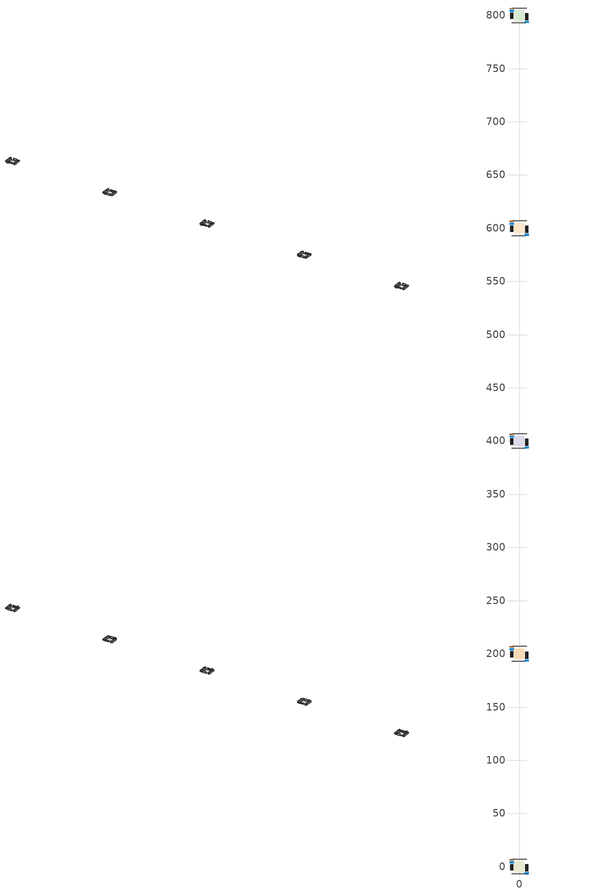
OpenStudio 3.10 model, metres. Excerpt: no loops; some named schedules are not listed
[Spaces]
unit1_conditioned_space_1
 floor foundation (unit1_Slab1_construction): -4.82,-4.82 -4.82,4.82 4.82,4.82 4.82,-4.82 z0
 wall outside (unit1_AdiabaticWallConstruction_1): -6.93,6.93 -6.93,6.02 z0:2.03
 wall outside (unit1_AdiabaticWallConstruction): -6.93,5.09 -6.93,3.36 z0:0.92; 6.93,-6.93 6.93,-5.41 z0:1.04
 wall outside (unit1_Wall3_construction): -6.93,2.43 -6.93,-3.35 z0:2.44
 wall outside (unit1_Wall1_construction): 6.93,-4.48 6.93,2.06 z0:2.44
 wall adiabatic (unit1_Wall4_construction): 6.93,6.93 -6,6.93 z0:2.44
 wall adiabatic (unit1_Wall2_construction): -6.93,-6.93 6,-6.93 z0:2.44
 window (unit1_WindowConstruction_1): -6.93,5.09 -6.93,3.36 z0:0.91
 window (unit1_WindowConstruction): 6.93,-6.93 6.93,-5.41 z0:1.04
 door (unit1_Door): -6.93,6.93 -6.93,6.02 z0:2.03
 ceiling adiabatic (unit1_Floor1_construction): 4.82,-4.82 4.82,4.82 -4.82,4.82 -4.82,-4.82 z0
unit2_conditioned_space_1
 floor foundation (unit2_Slab1_2_construction): -4.82,195.18 -4.82,204.82 4.82,204.82 4.82,195.18 z0
 wall outside (unit2_AdiabaticWallConstruction_1): -6.93,206.93 -6.93,206.02 z0:2.03
 wall outside (unit2_AdiabaticWallConstruction): -6.93,205.09 -6.93,203.36 z0:0.92; 6.93,193.07 6.93,194.59 z0:1.04
 wall outside (unit2_Wall3_2_construction): -6.93,202.43 -6.93,196.65 z0:2.44
 wall outside (unit2_Wall1_2_construction): 6.93,195.52 6.93,202.06 z0:2.44
 wall adiabatic (unit2_Wall4_2_construction): 6.93,206.93 -6,206.93 z0:2.44
 wall adiabatic (unit2_Wall2_2_construction): -6.93,193.07 6,193.07 z0:2.44
 window (unit2_WindowConstruction_1): -6.93,205.09 -6.93,203.36 z0:0.91
 window (unit2_WindowConstruction): 6.93,193.07 6.93,194.59 z0:1.04
 door (unit2_Door): -6.93,206.93 -6.93,206.02 z0:2.03
 ceiling adiabatic (unit2_Floor1_2_construction): 4.82,195.18 4.82,204.82 -4.82,204.82 -4.82,195.18 z0
unit3_conditioned_space_1
 floor foundation (unit3_Slab1_3_construction): -4.82,395.18 -4.82,404.82 4.82,404.82 4.82,395.18 z0
 wall outside (unit3_AdiabaticWallConstruction_1): -6.93,406.93 -6.93,406.02 z0:2.03
 wall outside (unit3_AdiabaticWallConstruction): -6.93,405.09 -6.93,403.36 z0:0.92; 6.93,393.07 6.93,394.59 z0:1.04
 wall outside (unit3_Wall3_3_construction): -6.93,402.43 -6.93,396.65 z0:2.44
 wall outside (unit3_Wall1_3_construction): 6.93,395.52 6.93,402.06 z0:2.44
 wall adiabatic (unit3_Wall4_3_construction): 6.93,406.93 -6,406.93 z0:2.44
 wall adiabatic (unit3_Wall2_3_construction): -6.93,393.07 6,393.07 z0:2.44
 window (unit3_WindowConstruction_1): -6.93,405.09 -6.93,403.36 z0:0.91
 window (unit3_WindowConstruction): 6.93,393.07 6.93,394.59 z0:1.04
 door (unit3_Door): -6.93,406.93 -6.93,406.02 z0:2.03
 ceiling adiabatic (unit3_Floor1_3_construction): 4.82,395.18 4.82,404.82 -4.82,404.82 -4.82,395.18 z0
unit4_conditioned_space_1
 floor foundation (unit4_Slab1_4_construction): -4.82,595.18 -4.82,604.82 4.82,604.82 4.82,595.18 z0
 wall outside (unit4_AdiabaticWallConstruction_1): -6.93,606.93 -6.93,606.02 z0:2.03
 wall outside (unit4_AdiabaticWallConstruction): -6.93,605.09 -6.93,603.36 z0:0.92; 6.93,593.07 6.93,594.59 z0:1.04
 wall outside (unit4_Wall3_4_construction): -6.93,602.43 -6.93,596.65 z0:2.44
 wall outside (unit4_Wall1_4_construction): 6.93,595.52 6.93,602.06 z0:2.44
 wall adiabatic (unit4_Wall4_4_construction): 6.93,606.93 -6,606.93 z0:2.44
 wall adiabatic (unit4_Wall2_4_construction): -6.93,593.07 6,593.07 z0:2.44
 window (unit4_WindowConstruction_1): -6.93,605.09 -6.93,603.36 z0:0.91
 window (unit4_WindowConstruction): 6.93,593.07 6.93,594.59 z0:1.04
 door (unit4_Door): -6.93,606.93 -6.93,606.02 z0:2.03
 ceiling adiabatic (unit4_Floor1_4_construction): 4.82,595.18 4.82,604.82 -4.82,604.82 -4.82,595.18 z0
unit5_conditioned_space_1
 floor foundation (unit5_Slab1_5_construction): -4.82,795.18 -4.82,804.82 4.82,804.82 4.82,795.18 z0
 wall outside (unit5_AdiabaticWallConstruction_1): -6.93,806.93 -6.93,806.02 z0:2.03
 wall outside (unit5_AdiabaticWallConstruction): -6.93,805.09 -6.93,803.36 z0:0.92; 6.93,793.07 6.93,794.59 z0:1.04
 wall outside (unit5_Wall3_5_construction): -6.93,802.43 -6.93,796.65 z0:2.44
 wall outside (unit5_Wall1_5_construction): 6.93,795.52 6.93,802.06 z0:2.44
 wall adiabatic (unit5_Wall4_5_construction): 6.93,806.93 -6,806.93 z0:2.44
 wall adiabatic (unit5_Wall2_5_construction): -6.93,793.07 6,793.07 z0:2.44
 window (unit5_WindowConstruction_1): -6.93,805.09 -6.93,803.36 z0:0.91
 window (unit5_WindowConstruction): 6.93,793.07 6.93,794.59 z0:1.04
 door (unit5_Door): -6.93,806.93 -6.93,806.02 z0:2.03
 ceiling adiabatic (unit5_Floor1_5_construction): 4.82,795.18 4.82,804.82 -4.82,804.82 -4.82,795.18 z0
shading: -6.93,-9.06 6.93,-9.06 / 6.93,9.06 -6.93,9.06 / -6.93,190.94 6.93,190.94 / 6.93,209.06 -6.93,209.06 / -6.93,390.94 6.93,390.94 / 6.93,409.06 -6.93,409.06 / -6.93,590.94 6.93,590.94 / 6.93,609.06 -6.93,609.06 / -6.93,790.94 6.93,790.94 / 6.93,809.06 -6.93,809.06 z0:2.44; -6.93,3.06 -6.93,5.39 -9.98,5.39 -9.98,3.06 z1.22; 6.93,-5.1 6.93,-7.23 7.54,-7.23 7.54,-5.1 z1.34; -6.93,203.06 -6.93,205.39 -9.98,205.39 -9.98,203.06 z1.22; 6.93,194.9 6.93,192.77 7.54,192.77 7.54,194.9 z1.34; -6.93,403.06 -6.93,405.39 -9.98,405.39 -9.98,403.06 z1.22; 6.93,394.9 6.93,392.77 7.54,392.77 7.54,394.9 z1.34; -6.93,603.06 -6.93,605.39 -9.98,605.39 -9.98,603.06 z1.22; 6.93,594.9 6.93,592.77 7.54,592.77 7.54,594.9 z1.34; -6.93,803.06 -6.93,805.39 -9.98,805.39 -9.98,803.06 z1.22; 6.93,794.9 6.93,792.77 7.54,792.77 7.54,794.9 z1.34
[Site]
unit1_Buffalo_Niagara_Intl_Ap_NY: Latitude {deg}=42.93; Longitude {deg}=-78.73; Time Zone {hr}=-5; Elevation {m}=215; Terrain=Suburbs; Keep Site Location Information=Yes
[Site:GroundTemperature:Shallow]
4.30207, 2.29327, 2.1324, 3.08568, 6.91256, 10.7216, 14.0239, 16.1158, 16.2935, 14.5921, 11.374, 7.68183
[Site:WaterMainsTemperature]
Calculation Method=Schedule; Temperature Schedule=unit1_mains_temperature_schedule
[Building]
Building 1
[Construction]
unit1_furniture_construction_conditioned_space_1: unit1_furniture_material_conditioned_space_1
unit1_PartitionWallConstruction: unit1_gypsum_board, unit1_wall_stud_and_cavity_1, unit1_gypsum_board
unit1_AdiabaticWallConstruction_1: unit1_wood_siding_1, unit1_wall_rigid_ins, unit1_wall_stud_and_cavity, unit1_gypsum_board
unit1_Door: unit1_door_material
unit1_AdiabaticWallConstruction: unit1_wood_siding, unit1_wall_rigid_ins, unit1_wall_stud_and_cavity, unit1_gypsum_board
unit1_WindowConstruction_1; unit1_WindowConstruction: unit1_WindowMaterial
unit1_Slab1_construction: unit1_concrete_4_0_in_, unit1_floor_covering
unit1_Floor1_construction: unit1_ceiling_stud_and_cavity, unit1_gypsum_board_1
unit1_Wall4_construction: unit1_osb_sheathing_0_5_in__2, unit1_wall_layer_3, unit1_gypsum_board
unit1_Wall3_construction: unit1_osb_sheathing_0_5_in__1, unit1_wall_layer_1, unit1_gypsum_board
unit1_Wall2_construction: unit1_osb_sheathing_0_5_in__1, unit1_wall_layer_2, unit1_gypsum_board
unit1_Wall1_construction: unit1_osb_sheathing_0_5_in_, unit1_wall_layer_1, unit1_gypsum_board
unit2_furniture_construction_conditioned_space_1: unit2_furniture_material_conditioned_space_1
unit2_PartitionWallConstruction: unit2_gypsum_board, unit2_wall_stud_and_cavity_1, unit2_gypsum_board
unit2_AdiabaticWallConstruction_1: unit2_wood_siding_1, unit2_wall_rigid_ins, unit2_wall_stud_and_cavity, unit2_gypsum_board
unit2_Door: unit2_door_material
unit2_AdiabaticWallConstruction: unit2_wood_siding, unit2_wall_rigid_ins, unit2_wall_stud_and_cavity, unit2_gypsum_board
unit2_WindowConstruction_1; unit2_WindowConstruction: unit2_WindowMaterial
unit2_Slab1_2_construction: unit2_concrete_4_0_in_, unit2_floor_covering
unit2_Floor1_2_construction: unit2_ceiling_stud_and_cavity, unit2_gypsum_board_1
unit2_Wall4_2_construction: unit2_osb_sheathing_0_5_in__2, unit2_wall_layer_3, unit2_gypsum_board
unit2_Wall3_2_construction: unit2_osb_sheathing_0_5_in__1, unit2_wall_layer_1, unit2_gypsum_board
unit2_Wall2_2_construction: unit2_osb_sheathing_0_5_in__1, unit2_wall_layer_2, unit2_gypsum_board
unit2_Wall1_2_construction: unit2_osb_sheathing_0_5_in_, unit2_wall_layer_1, unit2_gypsum_board
unit3_furniture_construction_conditioned_space_1: unit3_furniture_material_conditioned_space_1
unit3_PartitionWallConstruction: unit3_gypsum_board, unit3_wall_stud_and_cavity_1, unit3_gypsum_board
unit3_AdiabaticWallConstruction_1: unit3_wood_siding_1, unit3_wall_rigid_ins, unit3_wall_stud_and_cavity, unit3_gypsum_board
unit3_Door: unit3_door_material
unit3_AdiabaticWallConstruction: unit3_wood_siding, unit3_wall_rigid_ins, unit3_wall_stud_and_cavity, unit3_gypsum_board
unit3_WindowConstruction_1; unit3_WindowConstruction: unit3_WindowMaterial
unit3_Slab1_3_construction: unit3_concrete_4_0_in_, unit3_floor_covering
unit3_Floor1_3_construction: unit3_ceiling_stud_and_cavity, unit3_gypsum_board_1
unit3_Wall4_3_construction: unit3_osb_sheathing_0_5_in__2, unit3_wall_layer_3, unit3_gypsum_board
unit3_Wall3_3_construction: unit3_osb_sheathing_0_5_in__1, unit3_wall_layer_1, unit3_gypsum_board
unit3_Wall2_3_construction: unit3_osb_sheathing_0_5_in__1, unit3_wall_layer_2, unit3_gypsum_board
unit3_Wall1_3_construction: unit3_osb_sheathing_0_5_in_, unit3_wall_layer_1, unit3_gypsum_board
unit4_furniture_construction_conditioned_space_1: unit4_furniture_material_conditioned_space_1
unit4_PartitionWallConstruction: unit4_gypsum_board, unit4_wall_stud_and_cavity_1, unit4_gypsum_board
unit4_AdiabaticWallConstruction_1: unit4_wood_siding_1, unit4_wall_rigid_ins, unit4_wall_stud_and_cavity, unit4_gypsum_board
unit4_Door: unit4_door_material
unit4_AdiabaticWallConstruction: unit4_wood_siding, unit4_wall_rigid_ins, unit4_wall_stud_and_cavity, unit4_gypsum_board
unit4_WindowConstruction_1; unit4_WindowConstruction: unit4_WindowMaterial
unit4_Slab1_4_construction: unit4_concrete_4_0_in_, unit4_floor_covering
unit4_Floor1_4_construction: unit4_ceiling_stud_and_cavity, unit4_gypsum_board_1
unit4_Wall4_4_construction: unit4_osb_sheathing_0_5_in__2, unit4_wall_layer_3, unit4_gypsum_board
unit4_Wall3_4_construction: unit4_osb_sheathing_0_5_in__1, unit4_wall_layer_1, unit4_gypsum_board
unit4_Wall2_4_construction: unit4_osb_sheathing_0_5_in__1, unit4_wall_layer_2, unit4_gypsum_board
unit4_Wall1_4_construction: unit4_osb_sheathing_0_5_in_, unit4_wall_layer_1, unit4_gypsum_board
unit5_furniture_construction_conditioned_space_1: unit5_furniture_material_conditioned_space_1
unit5_PartitionWallConstruction: unit5_gypsum_board, unit5_wall_stud_and_cavity_1, unit5_gypsum_board
unit5_AdiabaticWallConstruction_1: unit5_wood_siding_1, unit5_wall_rigid_ins, unit5_wall_stud_and_cavity, unit5_gypsum_board
unit5_Door: unit5_door_material
unit5_AdiabaticWallConstruction: unit5_wood_siding, unit5_wall_rigid_ins, unit5_wall_stud_and_cavity, unit5_gypsum_board
unit5_WindowConstruction_1; unit5_WindowConstruction: unit5_WindowMaterial
unit5_Slab1_5_construction: unit5_concrete_4_0_in_, unit5_floor_covering
unit5_Floor1_5_construction: unit5_ceiling_stud_and_cavity, unit5_gypsum_board_1
unit5_Wall4_5_construction: unit5_osb_sheathing_0_5_in__2, unit5_wall_layer_3, unit5_gypsum_board
unit5_Wall3_5_construction: unit5_osb_sheathing_0_5_in__1, unit5_wall_layer_1, unit5_gypsum_board
unit5_Wall2_5_construction: unit5_osb_sheathing_0_5_in__1, unit5_wall_layer_2, unit5_gypsum_board
unit5_Wall1_5_construction: unit5_osb_sheathing_0_5_in_, unit5_wall_layer_1, unit5_gypsum_board
[Material] Roughness=Rough
Name | Thickness {m} | Conductivity {W/m-K} | Density {kg/m3} | Specific Heat {J/kg-K} | Thermal Absorptance | Solar Absorptance | Visible Absorptance
unit1_furniture_material_conditioned_space_1; unit2_furniture_material_conditioned_space_1; unit3_furniture_material_conditioned_space_1; unit4_furniture_material_conditioned_space_1; unit5_furniture_material_conditioned_space_1 | 0.1524 | 0.115458 | 640.8 | 1214.23 | 0.9 | 0.6 | 0.6
unit1_wall_stud_and_cavity_1; unit2_wall_stud_and_cavity_1; unit3_wall_stud_and_cavity_1; unit4_wall_stud_and_cavity_1; unit5_wall_stud_and_cavity_1 | 0.0889 | 0.391764 | 83.0341 | 1211.67 | 0.9 | 0.7 | 0.7
unit1_wood_siding_1; unit1_wood_siding; unit2_wood_siding_1; unit2_wood_siding; unit3_wood_siding_1; unit3_wood_siding; unit4_wood_siding_1; unit4_wood_siding; unit5_wood_siding_1; unit5_wood_siding | 0.0254 | 0.102417 | 544.68 | 1172.36
unit1_door_material; unit2_door_material; unit3_door_material; unit4_door_material; unit5_door_material | 0.04445 | 0.0612267 | 512.64 | 1214.23 | 0.9 | 0.7 | 0.7
unit1_wall_stud_and_cavity; unit2_wall_stud_and_cavity; unit3_wall_stud_and_cavity; unit4_wall_stud_and_cavity; unit5_wall_stud_and_cavity | 0.0889 | 0.380278 | 52.3479 | 1209.89 | 0.9 | 0.7 | 0.7
unit1_wall_rigid_ins; unit2_wall_rigid_ins; unit3_wall_rigid_ins; unit4_wall_rigid_ins; unit5_wall_rigid_ins | 0.512978 | 0.029427 | 32.04 | 1214.23 | 0.9 | 0.7 | 0.7
unit1_floor_covering; unit2_floor_covering; unit3_floor_covering; unit4_floor_covering; unit5_floor_covering | 0.0127 | 0.0450781 | 54.468 | 1339.84 | 0.9 | 0.9 | 0.9
unit1_concrete_4_0_in_; unit2_concrete_4_0_in_; unit3_concrete_4_0_in_; unit4_concrete_4_0_in_; unit5_concrete_4_0_in_ | 0.1016 | 1.803125 | 2242.8 | 837.4 | 0.9 | 0.7 | 0.7
unit1_gypsum_board_1; unit2_gypsum_board_1; unit3_gypsum_board_1; unit4_gypsum_board_1; unit5_gypsum_board_1 | 0.00254 | 0.160291 | 801 | 837.4 | 0.9 | 0.6 | 0.6
unit1_ceiling_stud_and_cavity; unit2_ceiling_stud_and_cavity; unit3_ceiling_stud_and_cavity; unit4_ceiling_stud_and_cavity; unit5_ceiling_stud_and_cavity | 0.0889 | 1.05181 | 20.9862 | 1087.66 | 0.9 | 0.7 | 0.7
unit1_wall_layer_3; unit1_wall_layer_2; unit2_wall_layer_3; unit2_wall_layer_2; unit3_wall_layer_3; unit3_wall_layer_2; unit4_wall_layer_3; unit4_wall_layer_2; unit5_wall_layer_3; unit5_wall_layer_2 | 0.2032 | 0.737216 | 1762.2 | 795.53 | 0.9 | 0.7 | 0.7
unit1_osb_sheathing_0_5_in__2; unit1_osb_sheathing_0_5_in__1; unit2_osb_sheathing_0_5_in__2; unit2_osb_sheathing_0_5_in__1; unit3_osb_sheathing_0_5_in__2; unit3_osb_sheathing_0_5_in__1; unit4_osb_sheathing_0_5_in__2; unit4_osb_sheathing_0_5_in__1; unit5_osb_sheathing_0_5_in__2; unit5_osb_sheathing_0_5_in__1 | 0.0127 | 0.115458 | 512.64 | 1214.23
unit1_gypsum_board; unit2_gypsum_board; unit3_gypsum_board; unit4_gypsum_board; unit5_gypsum_board | 0.0127 | 0.160291 | 801 | 837.4 | 0.9 | 0.6 | 0.6
unit1_wall_layer_1; unit2_wall_layer_1; unit3_wall_layer_1; unit4_wall_layer_1; unit5_wall_layer_1 | 0.2032 | 0.138231 | 1762.2 | 795.53 | 0.9 | 0.7 | 0.7
unit1_osb_sheathing_0_5_in_; unit2_osb_sheathing_0_5_in_; unit3_osb_sheathing_0_5_in_; unit4_osb_sheathing_0_5_in_; unit5_osb_sheathing_0_5_in_ | 0.0127 | 0.115458 | 512.64 | 1214.23 | 0.9 | 0.7 | 0.7
[WindowMaterial:SimpleGlazingSystem] U-Factor {W/m2-K}=2.15764; Solar Heat Gain Coefficient=0.44
unit1_WindowMaterial; unit2_WindowMaterial; unit3_WindowMaterial; unit4_WindowMaterial; unit5_WindowMaterial
[Foundation:Kiva:Settings]
Soil Conductivity {W/m-K}=2.4234; Soil Density {kg/m3}=1842.3; Soil Specific Heat {J/kg-K}=418.7; Ground Solar Absorptivity=0.9; Ground Thermal Absorptivity=0.9; Ground Surface Roughness {m}=0.03; Far-Field Width {m}=40; Deep-Ground Boundary Condition=ZeroFlux; Deep-Ground Depth {m}=40; Minimum Cell Dimension {m}=0.2; Maximum Cell Growth Coefficient=3; Simulation Timestep=Timestep
[ElectricEquipment]
Name | Electric Equipment Definition | Space or SpaceType | Schedule
unit1_mech_vent_bath_fan_0 | unit1_mech_vent_bath_fan_0 | unit1_conditioned_space_1 | unit1_mech_vent_bath_fan_0_schedule
unit1_mech_vent_range_fan_0 | unit1_mech_vent_range_fan_0 | unit1_conditioned_space_1 | unit1_mech_vent_range_fan_0_schedule
unit1_mech_vent_house_fan_cfis | unit1_mech_vent_house_fan_cfis | unit1_conditioned_space_1 | unit1_mech_vent_house_fan_cfis_schedule
unit1_mech_vent_house_fan | unit1_mech_vent_house_fan | unit1_conditioned_space_1 | unit1_mech_vent_house_fan_schedule
unit1_whole_house_fan | unit1_whole_house_fan | unit1_conditioned_space_1 | Always On Discrete
unit1_misc_plug_loads | unit1_misc_plug_loads | unit1_conditioned_space_1 | unit1_plug_loads_other
unit1_misc_tv | unit1_misc_tv | unit1_conditioned_space_1 | unit1_plug_loads_tv
unit1_cooking_range | unit1_cooking_range | unit1_conditioned_space_1 | unit1_cooking_range
unit1_fridge | unit1_fridge | unit1_conditioned_space_1 | unit1_fridge_schedule
unit1_dishwasher | unit1_dishwasher | unit1_conditioned_space_1 | unit1_dishwasher
unit2_mech_vent_bath_fan_0 | unit2_mech_vent_bath_fan_0 | unit2_conditioned_space_1 | unit2_mech_vent_bath_fan_0_schedule
unit2_mech_vent_range_fan_0 | unit2_mech_vent_range_fan_0 | unit2_conditioned_space_1 | unit2_mech_vent_range_fan_0_schedule
unit2_mech_vent_house_fan_cfis | unit2_mech_vent_house_fan_cfis | unit2_conditioned_space_1 | unit2_mech_vent_house_fan_cfis_schedule
unit2_mech_vent_house_fan | unit2_mech_vent_house_fan | unit2_conditioned_space_1 | unit2_mech_vent_house_fan_schedule
unit2_whole_house_fan | unit2_whole_house_fan | unit2_conditioned_space_1 | unit2_Always_On_Discrete
unit2_misc_plug_loads | unit2_misc_plug_loads | unit2_conditioned_space_1 | unit2_plug_loads_other
unit2_misc_tv | unit2_misc_tv | unit2_conditioned_space_1 | unit2_plug_loads_tv
unit2_cooking_range | unit2_cooking_range | unit2_conditioned_space_1 | unit2_cooking_range
unit2_fridge | unit2_fridge | unit2_conditioned_space_1 | unit2_fridge_schedule
unit2_dishwasher | unit2_dishwasher | unit2_conditioned_space_1 | unit2_dishwasher
unit3_mech_vent_bath_fan_0 | unit3_mech_vent_bath_fan_0 | unit3_conditioned_space_1 | unit3_mech_vent_bath_fan_0_schedule
unit3_mech_vent_range_fan_0 | unit3_mech_vent_range_fan_0 | unit3_conditioned_space_1 | unit3_mech_vent_range_fan_0_schedule
unit3_mech_vent_house_fan_cfis | unit3_mech_vent_house_fan_cfis | unit3_conditioned_space_1 | unit3_mech_vent_house_fan_cfis_schedule
unit3_mech_vent_house_fan | unit3_mech_vent_house_fan | unit3_conditioned_space_1 | unit3_mech_vent_house_fan_schedule
unit3_whole_house_fan | unit3_whole_house_fan | unit3_conditioned_space_1 | unit3_Always_On_Discrete
unit3_misc_plug_loads | unit3_misc_plug_loads | unit3_conditioned_space_1 | unit3_plug_loads_other
unit3_misc_tv | unit3_misc_tv | unit3_conditioned_space_1 | unit3_plug_loads_tv
unit3_cooking_range | unit3_cooking_range | unit3_conditioned_space_1 | unit3_cooking_range
unit3_fridge | unit3_fridge | unit3_conditioned_space_1 | unit3_fridge_schedule
unit3_dishwasher | unit3_dishwasher | unit3_conditioned_space_1 | unit3_dishwasher
unit4_mech_vent_bath_fan_0 | unit4_mech_vent_bath_fan_0 | unit4_conditioned_space_1 | unit4_mech_vent_bath_fan_0_schedule
unit4_mech_vent_range_fan_0 | unit4_mech_vent_range_fan_0 | unit4_conditioned_space_1 | unit4_mech_vent_range_fan_0_schedule
unit4_mech_vent_house_fan_cfis | unit4_mech_vent_house_fan_cfis | unit4_conditioned_space_1 | unit4_mech_vent_house_fan_cfis_schedule
unit4_mech_vent_house_fan | unit4_mech_vent_house_fan | unit4_conditioned_space_1 | unit4_mech_vent_house_fan_schedule
unit4_whole_house_fan | unit4_whole_house_fan | unit4_conditioned_space_1 | unit4_Always_On_Discrete
unit4_misc_plug_loads | unit4_misc_plug_loads | unit4_conditioned_space_1 | unit4_plug_loads_other
unit4_misc_tv | unit4_misc_tv | unit4_conditioned_space_1 | unit4_plug_loads_tv
unit4_cooking_range | unit4_cooking_range | unit4_conditioned_space_1 | unit4_cooking_range
unit4_fridge | unit4_fridge | unit4_conditioned_space_1 | unit4_fridge_schedule
unit4_dishwasher | unit4_dishwasher | unit4_conditioned_space_1 | unit4_dishwasher
unit5_mech_vent_bath_fan_0 | unit5_mech_vent_bath_fan_0 | unit5_conditioned_space_1 | unit5_mech_vent_bath_fan_0_schedule
unit5_mech_vent_range_fan_0 | unit5_mech_vent_range_fan_0 | unit5_conditioned_space_1 | unit5_mech_vent_range_fan_0_schedule
unit5_mech_vent_house_fan_cfis | unit5_mech_vent_house_fan_cfis | unit5_conditioned_space_1 | unit5_mech_vent_house_fan_cfis_schedule
unit5_mech_vent_house_fan | unit5_mech_vent_house_fan | unit5_conditioned_space_1 | unit5_mech_vent_house_fan_schedule
unit5_whole_house_fan | unit5_whole_house_fan | unit5_conditioned_space_1 | unit5_Always_On_Discrete
unit5_misc_plug_loads | unit5_misc_plug_loads | unit5_conditioned_space_1 | unit5_plug_loads_other
unit5_misc_tv | unit5_misc_tv | unit5_conditioned_space_1 | unit5_plug_loads_tv
unit5_cooking_range | unit5_cooking_range | unit5_conditioned_space_1 | unit5_cooking_range
unit5_fridge | unit5_fridge | unit5_conditioned_space_1 | unit5_fridge_schedule
unit5_dishwasher | unit5_dishwasher | unit5_conditioned_space_1 | unit5_dishwasher
[ElectricEquipment:Definition] Design Level Calculation Method=EquipmentLevel
Name | Design Level {W} | Fraction Latent | Fraction Radiant | Fraction Lost
unit1_mech_vent_bath_fan_0; unit2_mech_vent_bath_fan_0; unit3_mech_vent_bath_fan_0; unit4_mech_vent_bath_fan_0; unit5_mech_vent_bath_fan_0 | 15 | 0 | 0 | 1
unit1_mech_vent_range_fan_0; unit2_mech_vent_range_fan_0; unit3_mech_vent_range_fan_0; unit4_mech_vent_range_fan_0; unit5_mech_vent_range_fan_0 | 30 | 0 | 0 | 1
unit1_mech_vent_house_fan_cfis; unit2_mech_vent_house_fan_cfis; unit3_mech_vent_house_fan_cfis; unit4_mech_vent_house_fan_cfis; unit5_mech_vent_house_fan_cfis | 0 | 0 | 0 | 0
unit1_mech_vent_house_fan; unit1_whole_house_fan; unit2_mech_vent_house_fan; unit2_whole_house_fan; unit3_mech_vent_house_fan; unit3_whole_house_fan; unit4_mech_vent_house_fan; unit4_whole_house_fan; unit5_mech_vent_house_fan; unit5_whole_house_fan | 0 | 0 | 0 | 1
unit1_misc_plug_loads | 79.0843 | 0.021 | 0.558 | 0.049
unit1_misc_tv | 115.767 | 0 | 0.6 | 0
unit1_cooking_range | 165.185 | 0.16 | 0.384 | 0.2
unit1_fridge; unit2_fridge; unit3_fridge; unit4_fridge; unit5_fridge | 41.5354 | 0 | 0.6 | 0
unit1_dishwasher | 742.479 | 0.3 | 0.18 | 0.4
unit2_misc_plug_loads | 79.5015 | 0.021 | 0.558 | 0.049
unit2_misc_tv | 115.766 | 0 | 0.6 | 0
unit2_cooking_range | 129.322 | 0.16 | 0.384 | 0.2
unit2_dishwasher | 1041.76 | 0.3 | 0.18 | 0.4
unit3_misc_plug_loads | 79.5495 | 0.021 | 0.558 | 0.049
unit3_misc_tv | 119.097 | 0 | 0.6 | 0
unit3_cooking_range | 138.413 | 0.16 | 0.384 | 0.2
unit3_dishwasher | 1376.61 | 0.3 | 0.18 | 0.4
unit4_misc_plug_loads | 79.511 | 0.021 | 0.558 | 0.049
unit4_misc_tv | 118.375 | 0 | 0.6 | 0
unit4_cooking_range | 116.883 | 0.16 | 0.384 | 0.2
unit4_dishwasher | 1126.62 | 0.3 | 0.18 | 0.4
unit5_misc_plug_loads | 79.1167 | 0.021 | 0.558 | 0.049
unit5_misc_tv | 113.999 | 0 | 0.6 | 0
unit5_cooking_range | 148.437 | 0.16 | 0.384 | 0.2
unit5_dishwasher | 731.696 | 0.3 | 0.18 | 0.4
[EnergyManagementSystem:Actuator]
Name | Actuated Component | Actuated Component Type | Actuated Component Control Type | Zone or Space
unit1_mech_vent_house_fan_latent_load_act | unit1_mech_vent_house_fan_latent_load | OtherEquipment | Power Level | unit1_conditioned_space_1
unit1_mech_vent_house_fan_sensible_load_act | unit1_mech_vent_house_fan_sensible_load | OtherEquipment | Power Level | unit1_conditioned_space_1
unit1_mech_vent_house_fan_cfis_act | unit1_mech_vent_house_fan_cfis | ElectricEquipment | Electricity Rate | unit1_conditioned_space_1
unit1_whole_house_fan_act | unit1_whole_house_fan | ElectricEquipment | Electricity Rate | unit1_conditioned_space_1
unit1_water_heater_ec_adj_act | unit1_water_heater_energy_adjustment1 | OtherEquipment | Power Level | unit1_conditioned_space_1
unit2_mech_vent_house_fan_latent_load_act | unit2_mech_vent_house_fan_latent_load | OtherEquipment | Power Level | unit2_conditioned_space_1
unit2_mech_vent_house_fan_sensible_load_act | unit2_mech_vent_house_fan_sensible_load | OtherEquipment | Power Level | unit2_conditioned_space_1
unit2_mech_vent_house_fan_cfis_act | unit2_mech_vent_house_fan_cfis | ElectricEquipment | Electricity Rate | unit2_conditioned_space_1
unit2_whole_house_fan_act | unit2_whole_house_fan | ElectricEquipment | Electricity Rate | unit2_conditioned_space_1
unit2_water_heater_ec_adj_act | unit2_water_heater_energy_adjustment1 | OtherEquipment | Power Level | unit2_conditioned_space_1
unit3_mech_vent_house_fan_latent_load_act | unit3_mech_vent_house_fan_latent_load | OtherEquipment | Power Level | unit3_conditioned_space_1
unit3_mech_vent_house_fan_sensible_load_act | unit3_mech_vent_house_fan_sensible_load | OtherEquipment | Power Level | unit3_conditioned_space_1
unit3_mech_vent_house_fan_cfis_act | unit3_mech_vent_house_fan_cfis | ElectricEquipment | Electricity Rate | unit3_conditioned_space_1
unit3_whole_house_fan_act | unit3_whole_house_fan | ElectricEquipment | Electricity Rate | unit3_conditioned_space_1
unit3_water_heater_ec_adj_act | unit3_water_heater_energy_adjustment1 | OtherEquipment | Power Level | unit3_conditioned_space_1
unit4_mech_vent_house_fan_latent_load_act | unit4_mech_vent_house_fan_latent_load | OtherEquipment | Power Level | unit4_conditioned_space_1
unit4_mech_vent_house_fan_sensible_load_act | unit4_mech_vent_house_fan_sensible_load | OtherEquipment | Power Level | unit4_conditioned_space_1
unit4_mech_vent_house_fan_cfis_act | unit4_mech_vent_house_fan_cfis | ElectricEquipment | Electricity Rate | unit4_conditioned_space_1
unit4_whole_house_fan_act | unit4_whole_house_fan | ElectricEquipment | Electricity Rate | unit4_conditioned_space_1
unit4_water_heater_ec_adj_act | unit4_water_heater_energy_adjustment1 | OtherEquipment | Power Level | unit4_conditioned_space_1
unit5_mech_vent_house_fan_latent_load_act | unit5_mech_vent_house_fan_latent_load | OtherEquipment | Power Level | unit5_conditioned_space_1
unit5_mech_vent_house_fan_sensible_load_act | unit5_mech_vent_house_fan_sensible_load | OtherEquipment | Power Level | unit5_conditioned_space_1
unit5_mech_vent_house_fan_cfis_act | unit5_mech_vent_house_fan_cfis | ElectricEquipment | Electricity Rate | unit5_conditioned_space_1
unit5_whole_house_fan_act | unit5_whole_house_fan | ElectricEquipment | Electricity Rate | unit5_conditioned_space_1
unit5_water_heater_ec_adj_act | unit5_water_heater_energy_adjustment1 | OtherEquipment | Power Level | unit5_conditioned_space_1
[SpaceInfiltration:DesignFlowRate] Design Flow Rate Calculation Method=Flow/Space; Design Flow Rate {m3/s}=0; Density Basis=Outdoor
Name | Space or SpaceType | Schedule
unit1_infil_flow; unit1_whole_house_fan_flow; unit1_natural_vent_flow | unit1_conditioned_space_1 | Always On Discrete
unit2_infil_flow; unit2_whole_house_fan_flow; unit2_natural_vent_flow | unit2_conditioned_space_1 | unit2_Always_On_Discrete
unit3_infil_flow; unit3_whole_house_fan_flow; unit3_natural_vent_flow | unit3_conditioned_space_1 | unit3_Always_On_Discrete
unit4_infil_flow; unit4_whole_house_fan_flow; unit4_natural_vent_flow | unit4_conditioned_space_1 | unit4_Always_On_Discrete
unit5_infil_flow; unit5_whole_house_fan_flow; unit5_natural_vent_flow | unit5_conditioned_space_1 | unit5_Always_On_Discrete
[OtherEquipment]
Name | Other Equipment Definition | Space or SpaceType | Schedule | Fuel Type
unit1_mech_vent_house_fan_latent_load | unit1_mech_vent_house_fan_latent_load | unit1_conditioned_space_1 | Always On Discrete
unit1_mech_vent_house_fan_sensible_load | unit1_mech_vent_house_fan_sensible_load | unit1_conditioned_space_1 | Always On Discrete
unit1_general_water_use_latent | unit1_general_water_use_latent | unit1_conditioned_space_1 | unit1_general_water_use_schedule
unit1_general_water_use_sensible | unit1_general_water_use_sensible | unit1_conditioned_space_1 | unit1_general_water_use_schedule
unit1_cooking_range_1 | unit1_cooking_range_2 | unit1_conditioned_space_1 | unit1_cooking_range | NaturalGas
unit1_water_heater_energy_adjustment1 | unit1_water_heater_energy_adjustment1 | unit1_conditioned_space_1 | Always On Discrete | NaturalGas
unit2_mech_vent_house_fan_latent_load | unit2_mech_vent_house_fan_latent_load | unit2_conditioned_space_1 | unit2_Always_On_Discrete
unit2_mech_vent_house_fan_sensible_load | unit2_mech_vent_house_fan_sensible_load | unit2_conditioned_space_1 | unit2_Always_On_Discrete
unit2_general_water_use_latent | unit2_general_water_use_latent | unit2_conditioned_space_1 | unit2_general_water_use_schedule
unit2_general_water_use_sensible | unit2_general_water_use_sensible | unit2_conditioned_space_1 | unit2_general_water_use_schedule
unit2_cooking_range_1 | unit2_cooking_range_2 | unit2_conditioned_space_1 | unit2_cooking_range | NaturalGas
unit2_water_heater_energy_adjustment1 | unit2_water_heater_energy_adjustment1 | unit2_conditioned_space_1 | unit2_Always_On_Discrete | NaturalGas
unit3_mech_vent_house_fan_latent_load | unit3_mech_vent_house_fan_latent_load | unit3_conditioned_space_1 | unit3_Always_On_Discrete
unit3_mech_vent_house_fan_sensible_load | unit3_mech_vent_house_fan_sensible_load | unit3_conditioned_space_1 | unit3_Always_On_Discrete
unit3_general_water_use_latent | unit3_general_water_use_latent | unit3_conditioned_space_1 | unit3_general_water_use_schedule
unit3_general_water_use_sensible | unit3_general_water_use_sensible | unit3_conditioned_space_1 | unit3_general_water_use_schedule
unit3_cooking_range_1 | unit3_cooking_range_2 | unit3_conditioned_space_1 | unit3_cooking_range | NaturalGas
unit3_water_heater_energy_adjustment1 | unit3_water_heater_energy_adjustment1 | unit3_conditioned_space_1 | unit3_Always_On_Discrete | NaturalGas
unit4_mech_vent_house_fan_latent_load | unit4_mech_vent_house_fan_latent_load | unit4_conditioned_space_1 | unit4_Always_On_Discrete
unit4_mech_vent_house_fan_sensible_load | unit4_mech_vent_house_fan_sensible_load | unit4_conditioned_space_1 | unit4_Always_On_Discrete
unit4_general_water_use_latent | unit4_general_water_use_latent | unit4_conditioned_space_1 | unit4_general_water_use_schedule
unit4_general_water_use_sensible | unit4_general_water_use_sensible | unit4_conditioned_space_1 | unit4_general_water_use_schedule
unit4_cooking_range_1 | unit4_cooking_range_2 | unit4_conditioned_space_1 | unit4_cooking_range | NaturalGas
unit4_water_heater_energy_adjustment1 | unit4_water_heater_energy_adjustment1 | unit4_conditioned_space_1 | unit4_Always_On_Discrete | NaturalGas
unit5_mech_vent_house_fan_latent_load | unit5_mech_vent_house_fan_latent_load | unit5_conditioned_space_1 | unit5_Always_On_Discrete
unit5_mech_vent_house_fan_sensible_load | unit5_mech_vent_house_fan_sensible_load | unit5_conditioned_space_1 | unit5_Always_On_Discrete
unit5_general_water_use_latent | unit5_general_water_use_latent | unit5_conditioned_space_1 | unit5_general_water_use_schedule
unit5_general_water_use_sensible | unit5_general_water_use_sensible | unit5_conditioned_space_1 | unit5_general_water_use_schedule
unit5_cooking_range_1 | unit5_cooking_range_2 | unit5_conditioned_space_1 | unit5_cooking_range | NaturalGas
unit5_water_heater_energy_adjustment1 | unit5_water_heater_energy_adjustment1 | unit5_conditioned_space_1 | unit5_Always_On_Discrete | NaturalGas
[OtherEquipment:Definition] Design Level Calculation Method=EquipmentLevel
Name | Design Level {W} | Fraction Latent | Fraction Radiant | Fraction Lost
unit1_mech_vent_house_fan_latent_load; unit2_mech_vent_house_fan_latent_load; unit3_mech_vent_house_fan_latent_load; unit4_mech_vent_house_fan_latent_load; unit5_mech_vent_house_fan_latent_load | 0 | 1 | 0 | 0
unit1_mech_vent_house_fan_sensible_load; unit2_mech_vent_house_fan_sensible_load; unit3_mech_vent_house_fan_sensible_load; unit4_mech_vent_house_fan_sensible_load; unit5_mech_vent_house_fan_sensible_load | 0 | 0 | 0 | 0
unit1_general_water_use_latent; unit2_general_water_use_latent; unit3_general_water_use_latent; unit4_general_water_use_latent; unit5_general_water_use_latent | 27.79 | 1 | 0 | 0
unit1_general_water_use_sensible; unit2_general_water_use_sensible; unit3_general_water_use_sensible; unit4_general_water_use_sensible; unit5_general_water_use_sensible | -27.3882 | 0 | 0.6 | 0
unit1_cooking_range_2 | 4841.1 | 0.16 | 0.384 | 0.2
unit1_water_heater_energy_adjustment1; unit2_water_heater_energy_adjustment1; unit3_water_heater_energy_adjustment1; unit4_water_heater_energy_adjustment1; unit5_water_heater_energy_adjustment1 | 0.01 | 0 | 0 | 1
unit2_cooking_range_2 | 3790.07 | 0.16 | 0.384 | 0.2
unit3_cooking_range_2 | 4056.47 | 0.16 | 0.384 | 0.2
unit4_cooking_range_2 | 3425.49 | 0.16 | 0.384 | 0.2
unit5_cooking_range_2 | 4350.25 | 0.16 | 0.384 | 0.2
[People] Multiplier=1
Name | People Definition | Space or SpaceType | Number of People Schedule | Activity Level Schedule
unit1_occupants | unit1_occupants | unit1_conditioned_space_1 | unit1_occupants | unit1_occupants_activity_schedule
unit2_occupants | unit2_occupants | unit2_conditioned_space_1 | unit2_occupants | unit2_occupants_activity_schedule
unit3_occupants | unit3_occupants | unit3_conditioned_space_1 | unit3_occupants | unit3_occupants_activity_schedule
unit4_occupants | unit4_occupants | unit4_conditioned_space_1 | unit4_occupants | unit4_occupants_activity_schedule
unit5_occupants | unit5_occupants | unit5_conditioned_space_1 | unit5_occupants | unit5_occupants_activity_schedule
[People:Definition] Number of People Calculation Method=People; Number of People {people}=1; Fraction Radiant=0.314171; Sensible Heat Fraction=0.56303; Carbon Dioxide Generation Rate {m3/s-W}=0; Enable ASHRAE 55 Comfort Warnings=No; Mean Radiant Temperature Calculation Type=EnclosureAveraged
unit1_occupants; unit2_occupants; unit3_occupants; unit4_occupants; unit5_occupants
[Exterior:Lights]
Name | Exterior Lights Definition | Schedule
unit1_exterior_lighting | unit1_exterior_lighting | unit1_exterior_lighting_schedule
unit2_exterior_lighting | unit2_exterior_lighting | unit2_exterior_lighting_schedule
unit3_exterior_lighting | unit3_exterior_lighting | unit3_exterior_lighting_schedule
unit4_exterior_lighting | unit4_exterior_lighting | unit4_exterior_lighting_schedule
unit5_exterior_lighting | unit5_exterior_lighting | unit5_exterior_lighting_schedule
[Exterior:Lights:Definition] Design Level {W}=34.5205
unit1_exterior_lighting; unit2_exterior_lighting; unit3_exterior_lighting; unit4_exterior_lighting; unit5_exterior_lighting
[Lights] Fraction Replaceable=1
Name | Lights Definition | Space or SpaceType | Schedule
unit1_interior_lighting | unit1_interior_lighting | unit1_conditioned_space_1 | unit1_lighting_interior
unit2_interior_lighting | unit2_interior_lighting | unit2_conditioned_space_1 | unit2_lighting_interior
unit3_interior_lighting | unit3_interior_lighting | unit3_conditioned_space_1 | unit3_lighting_interior
unit4_interior_lighting | unit4_interior_lighting | unit4_conditioned_space_1 | unit4_lighting_interior
unit5_interior_lighting | unit5_interior_lighting | unit5_conditioned_space_1 | unit5_lighting_interior
[Lights:Definition] Design Level Calculation Method=LightingLevel; Fraction Radiant=0.6; Fraction Visible=0.2; Return Air Fraction=0
Name | Lighting Level {W}
unit1_interior_lighting | 719.102
unit2_interior_lighting | 710.435
unit3_interior_lighting | 723.794
unit4_interior_lighting | 722.475
unit5_interior_lighting | 713.231
[WaterUse:Equipment:Definition]
Name | Peak Flow Rate {m3/s}
unit1_dishwasher | 5.28795e-06
unit2_dishwasher | 5.70944e-06
unit3_dishwasher | 5.59291e-06
unit4_dishwasher | 5.47951e-06
unit5_dishwasher | 5.31467e-06
[BuildingUnit]
unit1_Building_Unit_1; unit2_Building_Unit_1; unit3_Building_Unit_1; unit4_Building_Unit_1; unit5_Building_Unit_1
[InternalMass] Multiplier=1
Name | Internal Mass Definition | Space or SpaceType
unit1_furniture_mass_conditioned_space_1 | unit1_furniture_mass_conditioned_space_1 | unit1_conditioned_space_1
unit1_partition_wall_mass | unit1_partition_wall_mass | unit1_conditioned_space_1
unit2_furniture_mass_conditioned_space_1 | unit2_furniture_mass_conditioned_space_1 | unit2_conditioned_space_1
unit2_partition_wall_mass | unit2_partition_wall_mass | unit2_conditioned_space_1
unit3_furniture_mass_conditioned_space_1 | unit3_furniture_mass_conditioned_space_1 | unit3_conditioned_space_1
unit3_partition_wall_mass | unit3_partition_wall_mass | unit3_conditioned_space_1
unit4_furniture_mass_conditioned_space_1 | unit4_furniture_mass_conditioned_space_1 | unit4_conditioned_space_1
unit4_partition_wall_mass | unit4_partition_wall_mass | unit4_conditioned_space_1
unit5_furniture_mass_conditioned_space_1 | unit5_furniture_mass_conditioned_space_1 | unit5_conditioned_space_1
unit5_partition_wall_mass | unit5_partition_wall_mass | unit5_conditioned_space_1
[InternalMass:Definition] Design Level Calculation Method=SurfaceArea
Name | Construction | Surface Area {m2}
unit1_furniture_mass_conditioned_space_1 | unit1_furniture_construction_conditioned_space_1 | 37.16122
unit1_partition_wall_mass | unit1_PartitionWallConstruction | 92.90304
unit2_furniture_mass_conditioned_space_1 | unit2_furniture_construction_conditioned_space_1 | 37.16122
unit2_partition_wall_mass | unit2_PartitionWallConstruction | 92.90304
unit3_furniture_mass_conditioned_space_1 | unit3_furniture_construction_conditioned_space_1 | 37.16122
unit3_partition_wall_mass | unit3_PartitionWallConstruction | 92.90304
unit4_furniture_mass_conditioned_space_1 | unit4_furniture_construction_conditioned_space_1 | 37.16122
unit4_partition_wall_mass | unit4_PartitionWallConstruction | 92.90304
unit5_furniture_mass_conditioned_space_1 | unit5_furniture_construction_conditioned_space_1 | 37.16122
unit5_partition_wall_mass | unit5_PartitionWallConstruction | 92.90304
[SurfaceProperty:IncidentSolarMultiplier] Incident Solar Multiplier=1
Name | Incident Solar Multiplier Schedule
unit1_Window2; unit1_Window1 | unit1_trans_schedule_winter_0_85_summer_0_7
unit2_Window2_2; unit2_Window1_2 | unit2_trans_schedule_winter_0_85_summer_0_7
unit3_Window2_3; unit3_Window1_3 | unit3_trans_schedule_winter_0_85_summer_0_7
unit4_Window2_4; unit4_Window1_4 | unit4_trans_schedule_winter_0_85_summer_0_7
unit5_Window2_5; unit5_Window1_5 | unit5_trans_schedule_winter_0_85_summer_0_7
[SurfaceProperty:ExposedFoundationPerimeter] Exposed Perimeter Calculation Method=TotalExposedPerimeter; Total Exposed Perimeter {m}=14.35608
unit1_Slab1; unit2_Slab1_2; unit3_Slab1_3; unit4_Slab1_4; unit5_Slab1_5
[Foundation:Kiva] Initial Indoor Air Temperature {C}=21.1111; Wall Height Above Grade {m}=0.1016; Wall Depth Below Slab {m}=0.2032
unit1_Foundation_Kiva_1; unit2_Foundation_Kiva_1; unit3_Foundation_Kiva_1; unit4_Foundation_Kiva_1; unit5_Foundation_Kiva_1
[ThermostatSetpoint:DualSetpoint] Temperature Difference Between Cutout And Setpoint {deltaC}=0
Name | Heating Setpoint Temperature Schedule | Cooling Setpoint Temperature Schedule
unit1_conditioned_space_temperature_setpoint | unit1_heating_setpoint | unit1_cooling_setpoint
unit2_conditioned_space_temperature_setpoint | unit2_heating_setpoint | unit2_cooling_setpoint
unit3_conditioned_space_temperature_setpoint | unit3_heating_setpoint | unit3_cooling_setpoint
unit4_conditioned_space_temperature_setpoint | unit4_heating_setpoint | unit4_cooling_setpoint
unit5_conditioned_space_temperature_setpoint | unit5_heating_setpoint | unit5_cooling_setpoint
[Space] Volume {m3}=226.535
Name | Thermal Zone | Building Unit
unit1_conditioned_space_1 | unit1_conditioned_space | unit1_Building_Unit_1
unit2_conditioned_space_1 | unit2_conditioned_space | unit2_Building_Unit_1
unit3_conditioned_space_1 | unit3_conditioned_space | unit3_Building_Unit_1
unit4_conditioned_space_1 | unit4_conditioned_space | unit4_Building_Unit_1
unit5_conditioned_space_1 | unit5_conditioned_space | unit5_Building_Unit_1
[ThermalZone] Multiplier=1; Volume {m3}=226.535; Use Ideal Air Loads=No
Name | Thermostat
unit1_conditioned_space | unit1_conditioned_space_temperature_setpoint
unit2_conditioned_space | unit2_conditioned_space_temperature_setpoint
unit3_conditioned_space | unit3_conditioned_space_temperature_setpoint
unit4_conditioned_space | unit4_conditioned_space_temperature_setpoint
unit5_conditioned_space | unit5_conditioned_space_temperature_setpoint
[Schedule:FixedInterval]
unit1_mains_temperature_schedule: Interval Length {minutes}=1440; Start Month=1; Start Day=1; Value 1=8.20444; Value 2=8.13556; Value 3=8.06778; Value 4=8.00111; Value 5=7.93611; Value 6=7.87222; Value 7=7.80944; Value 8=7.74833; Value 9=7.68889; Value 10=7.63056; Value 11=7.57333; Value 12=7.51778; Value 13=7.46333; Value 14=7.41111; Value 15=7.35944; Value 16=7.31; Value 17=7.26167; Value 18=7.215; Value 19=7.17; Value 20=7.12611; Value 21=7.08389; Value 22=7.04389; Value 23=7.00444; Value 24=6.96722; Value 25=6.93167; Value 26=6.89778; Value 27=6.865; Value 28=6.83444; Value 29=6.805; Value 30=6.77722; Value 31=6.75167; Value 32=6.72722; Value 33=6.70444; Value 34=6.68389; Value 35=6.66444; Value 36=6.64722; Value 37=6.63111; Value 38=6.61722; Value 39=6.605; Value 40=6.59389; Value 41=6.585; Value 42=6.57778; Value 43=6.57222; Value 44=6.56889; Value 45=6.56667; Value 46=6.56611; Value 47=6.56778; Value 48=6.57056; Value 49=6.57556; Value 50=6.58167; Value 51=6.59; Value 52=6.6; Value 53=6.61167; Value 54=6.625; Value 55=6.64; Value 56=6.65722; Value 57=6.67556; Value 58=6.69556; Value 59=6.71722; Value 60=6.74111; Value 61=6.76611; Value 62=6.79333; Value 63=6.82167; Value 64=6.85167; Value 65=6.88333; Value 66=6.91722; Value 67=6.95222; Value 68=6.98889; Value 69=7.02667; Value 70=7.06667; Value 71=7.10833; Value 72=7.15111; Value 73=7.19556; Value 74=7.24167; Value 75=7.28944; Value 76=7.33833; Value 77=7.38889; Value 78=7.44111; Value 79=7.49444; Value 80=7.54944; Value 81=7.60611; Value 82=7.66389; Value 83=7.72278; Value 84=7.78333; Value 85=7.84556; Value 86=7.90889; Value 87=7.97333; Value 88=8.03944; Value 89=8.10667; Value 90=8.175; Value 91=8.245; Value 92=8.31556; Value 93=8.38778; Value 94=8.46111; Value 95=8.53556; Value 96=8.61167; Value 97=8.68833; Value 98=8.76611; Value 99=8.845; Value 100=8.925; Value 101=9.00611; Value 102=9.08778; Value 103=9.17111; Value 104=9.255; Value 105=9.33944; Value 106=9.42556; Value 107=9.51222; Value 108=9.59944; Value 109=9.68778; Value 110=9.77667; Value 111=9.86667; Value 112=9.95722; Value 113=10.0489; Value 114=10.1406; Value 115=10.2333; Value 116=10.3267; Value 117=10.4206; Value 118=10.515; Value 119=10.61; Value 120=10.7056; Value 121=10.8017; Value 122=10.8983; Value 123=10.9956; Value 124=11.0928; Value 125=11.1906; Value 126=11.2889; Value 127=11.3872; Value 128=11.4861; Value 129=11.585; Value 130=11.6844; Value 131=11.7839; Value 132=11.8833; Value 133=11.9833; Value 134=12.0828; Value 135=12.1828; Value 136=12.2833; Value 137=12.3833; Value 138=12.4833; Value 139=12.5833; Value 140=12.6833; Value 141=12.7833; Value 142=12.8828; Value 143=12.9828; Value 144=13.0822; Value 145=13.1811; Value 146=13.2806; Value 147=13.3789; Value 148=13.4778; Value 149=13.5756; Value 150=13.6733; Value 151=13.7711; Value 152=13.8678; Value 153=13.9644; Value 154=14.0606; Value 155=14.1561; Value 156=14.2511; Value 157=14.3456; Value 158=14.4394; Value 159=14.5328; Value 160=14.6256; Value 161=14.7178; Value 162=14.8089; Value 163=14.8994; Value 164=14.9894; Value 165=15.0783; Value 166=15.1667; Value 167=15.2539; Value 168=15.3406; Value 169=15.4267; Value 170=15.5111; Value 171=15.595; Value 172=15.6783; Value 173=15.76; Value 174=15.8411; Value 175=15.9211; Value 176=16; Value 177=16.0778; Value 178=16.1544; Value 179=16.23; Value 180=16.3044; Value 181=16.3778; Value 182=16.45; Value 183=16.5211; Value 184=16.5906; Value 185=16.6589; Value 186=16.7261; Value 187=16.7922; Value 188=16.8567; Value 189=16.92; Value 190=16.9822; Value 191=17.0428; Value 192=17.1017; Value 193=17.1594; Value 194=17.2161; Value 195=17.2711; Value 196=17.3244; Value 197=17.3761; Value 198=17.4267; Value 199=17.4761; Value 200=17.5233; Value 201=17.5694; Value 202=17.6139; Value 203=17.6572; Value 204=17.6983; Value 205=17.7383; Value 206=17.7767; Value 207=17.8128; Value 208=17.8478; Value 209=17.8817; Value 210=17.9133; Value 211=17.9433; Value 212=17.9717; Value 213=17.9989; Value 214=18.0239; Value 215=18.0472; Value 216=18.0689; Value 217=18.0894; Value 218=18.1078; Value 219=18.1244; Value 220=18.1394; Value 221=18.1528; Value 222=18.1644; Value 223=18.1744; Value 224=18.1828; Value 225=18.1889; Value 226=18.1939; Value 227=18.1967; Value 228=18.1983; Value 229=18.1978; Value 230=18.1956; Value 231=18.1917; Value 232=18.1861; Value 233=18.1789; Value 234=18.17; Value 235=18.1594; Value 236=18.1467; Value 237=18.1328; Value 238=18.1167; Value 239=18.0994; Value 240=18.08; Value 241=18.0594; Value 242=18.0367; Value 243=18.0122; Value 244=17.9867; Value 245=17.9589; Value 246=17.9294; Value 247=17.8989; Value 248=17.8661; Value 249=17.8322; Value 250=17.7961; Value 251=17.7589; Value 252=17.72; Value 253=17.6794; Value 254=17.6372; Value 255=17.5933; Value 256=17.5483; Value 257=17.5017; Value 258=17.4533; Value 259=17.4039; Value 260=17.3522; Value 261=17.2994; Value 262=17.2456; Value 263=17.19; Value 264=17.1328; Value 265=17.0744; Value 266=17.0144; Value 267=16.9533; Value 268=16.8911; Value 269=16.8272; Value 270=16.7617; Value 271=16.695; Value 272=16.6272; Value 273=16.5583; Value 274=16.4883; Value 275=16.4167; Value 276=16.3439; Value 277=16.27; Value 278=16.195; Value 279=16.1189; Value 280=16.0417; Value 281=15.9633; Value 282=15.8839; Value 283=15.8033; Value 284=15.7222; Value 285=15.6394; Value 286=15.5561; Value 287=15.4722; Value 288=15.3867; Value 289=15.3006; Value 290=15.2133; Value 291=15.1256; Value 292=15.0372; Value 293=14.9478; Value 294=14.8572; Value 295=14.7667; Value 296=14.675; Value 297=14.5828; Value 298=14.4894; Value 299=14.3961; Value 300=14.3017; Value 301=14.2072; Value 302=14.1117; Value 303=14.0161; Value 304=13.9194; Value 305=13.8228; Value 306=13.7256; Value 307=13.6283; Value 308=13.53; Value 309=13.4317; Value 310=13.3333; Value 311=13.2344; Value 312=13.1356; Value 313=13.0361; Value 314=12.9367; Value 315=12.8367; Value 316=12.7367; Value 317=12.6367; Value 318=12.5367; Value 319=12.4367; Value 320=12.3367; Value 321=12.2367; Value 322=12.1367; Value 323=12.0367; Value 324=11.9367; Value 325=11.8372; Value 326=11.7378; Value 327=11.6383; Value 328=11.5389; Value 329=11.44; Value 330=11.3417; Value 331=11.2433; Value 332=11.145; Value 333=11.0478; Value 334=10.9506; Value 335=10.8533; Value 336=10.7572; Value 337=10.6611; Value 338=10.5661; Value 339=10.4711; Value 340=10.3772; Value 341=10.2833; Value 342=10.19; Value 343=10.0978; Value 344=10.0061; Value 345=9.915; Value 346=9.825; Value 347=9.73556; Value 348=9.64667; Value 349=9.55889; Value 350=9.47167; Value 351=9.38556; Value 352=9.3; Value 353=9.21556; Value 354=9.13222; Value 355=9.04944; Value 356=8.96833; Value 357=8.88778; Value 358=8.80833; Value 359=8.73; Value 360=8.65222; Value 361=8.57611; Value 362=8.50111; Value 363=8.42722; Value 364=8.35444; Value 365=8.28278
[Schedule:Constant]
Name | Value
unit1_mech_vent_house_fan_cfis_schedule; unit1_mech_vent_house_fan_schedule; Always On Discrete; unit2_mech_vent_house_fan_cfis_schedule; unit2_mech_vent_house_fan_schedule; unit2_Always_On_Discrete; unit3_mech_vent_house_fan_cfis_schedule; unit3_mech_vent_house_fan_schedule; unit3_Always_On_Discrete; unit4_mech_vent_house_fan_cfis_schedule; unit4_mech_vent_house_fan_schedule; unit4_Always_On_Discrete; unit5_mech_vent_house_fan_cfis_schedule; unit5_mech_vent_house_fan_schedule; unit5_Always_On_Discrete | 1
unit1_occupants_activity_schedule; unit2_occupants_activity_schedule; unit3_occupants_activity_schedule; unit4_occupants_activity_schedule; unit5_occupants_activity_schedule | 117.228
unit1_fridge_schedule; unit2_fridge_schedule; unit3_fridge_schedule; unit4_fridge_schedule; unit5_fridge_schedule | 0
[Schedule:Day]
unit1_mech_vent_bath_fan_0_schedule_default_day; unit1_mech_vent_range_fan_0_schedule_default_day; unit1_general_water_use_schedule_default_day; unit2_mech_vent_bath_fan_0_schedule_default_day; unit2_mech_vent_range_fan_0_schedule_default_day; unit2_general_water_use_schedule_default_day; unit3_mech_vent_bath_fan_0_schedule_default_day; unit3_mech_vent_range_fan_0_schedule_default_day; unit3_general_water_use_schedule_default_day; unit4_mech_vent_bath_fan_0_schedule_default_day; unit4_mech_vent_range_fan_0_schedule_default_day; unit5_mech_vent_bath_fan_0_schedule_default_day; unit5_mech_vent_range_fan_0_schedule_default_day: 24, 0, 0
[Schedule:Rule] Rule Order=0; Apply Sunday=Yes; Apply Monday=Yes; Apply Tuesday=Yes; Apply Wednesday=Yes; Apply Thursday=Yes; Apply Friday=Yes; Apply Saturday=Yes; Date Specification Type=DateRange; Start Month=1; Start Day=1; End Month=12; End Day=31
Name | Schedule Ruleset | Day Schedule
unit1_mech_vent_bath_fan_0_schedule_allday_rule | unit1_mech_vent_bath_fan_0_schedule | unit1_mech_vent_bath_fan_0_schedule_day
unit1_mech_vent_range_fan_0_schedule_allday_rule | unit1_mech_vent_range_fan_0_schedule | unit1_mech_vent_range_fan_0_schedule_day
unit1_general_water_use_schedule_allday_rule | unit1_general_water_use_schedule | unit1_general_water_use_schedule_day
unit2_mech_vent_bath_fan_0_schedule_allday_rule | unit2_mech_vent_bath_fan_0_schedule | unit2_mech_vent_bath_fan_0_schedule_day
unit2_mech_vent_range_fan_0_schedule_allday_rule | unit2_mech_vent_range_fan_0_schedule | unit2_mech_vent_range_fan_0_schedule_day
unit2_general_water_use_schedule_allday_rule | unit2_general_water_use_schedule | unit2_general_water_use_schedule_day
unit3_mech_vent_bath_fan_0_schedule_allday_rule | unit3_mech_vent_bath_fan_0_schedule | unit3_mech_vent_bath_fan_0_schedule_day
unit3_mech_vent_range_fan_0_schedule_allday_rule | unit3_mech_vent_range_fan_0_schedule | unit3_mech_vent_range_fan_0_schedule_day
unit3_general_water_use_schedule_allday_rule | unit3_general_water_use_schedule | unit3_general_water_use_schedule_day
unit4_mech_vent_bath_fan_0_schedule_allday_rule | unit4_mech_vent_bath_fan_0_schedule | unit4_mech_vent_bath_fan_0_schedule_day
unit4_mech_vent_range_fan_0_schedule_allday_rule | unit4_mech_vent_range_fan_0_schedule | unit4_mech_vent_range_fan_0_schedule_day
unit5_mech_vent_bath_fan_0_schedule_allday_rule | unit5_mech_vent_bath_fan_0_schedule | unit5_mech_vent_bath_fan_0_schedule_day
unit5_mech_vent_range_fan_0_schedule_allday_rule | unit5_mech_vent_range_fan_0_schedule | unit5_mech_vent_range_fan_0_schedule_day
[Schedule:Ruleset]
Name | Default Day Schedule
unit1_mech_vent_bath_fan_0_schedule | unit1_mech_vent_bath_fan_0_schedule_default_day
unit1_mech_vent_range_fan_0_schedule | unit1_mech_vent_range_fan_0_schedule_default_day
unit1_general_water_use_schedule | unit1_general_water_use_schedule_default_day
unit1_exterior_lighting_schedule | unit1_exterior_lighting_schedule_default_day
unit1_trans_schedule_winter_0_85_summer_0_7 | unit1_trans_schedule_winter_0_85_summer_0_7_default_day
unit1_cooling_setpoint | unit1_cooling_setpoint_default_day
unit1_heating_setpoint | unit1_heating_setpoint_default_day
unit2_mech_vent_bath_fan_0_schedule | unit2_mech_vent_bath_fan_0_schedule_default_day
unit2_mech_vent_range_fan_0_schedule | unit2_mech_vent_range_fan_0_schedule_default_day
unit2_general_water_use_schedule | unit2_general_water_use_schedule_default_day
unit2_exterior_lighting_schedule | unit2_exterior_lighting_schedule_default_day
unit2_trans_schedule_winter_0_85_summer_0_7 | unit2_trans_schedule_winter_0_85_summer_0_7_default_day
unit2_cooling_setpoint | unit2_cooling_setpoint_default_day
unit2_heating_setpoint | unit2_heating_setpoint_default_day
unit3_mech_vent_bath_fan_0_schedule | unit3_mech_vent_bath_fan_0_schedule_default_day
unit3_mech_vent_range_fan_0_schedule | unit3_mech_vent_range_fan_0_schedule_default_day
unit3_general_water_use_schedule | unit3_general_water_use_schedule_default_day
unit3_exterior_lighting_schedule | unit3_exterior_lighting_schedule_default_day
unit3_trans_schedule_winter_0_85_summer_0_7 | unit3_trans_schedule_winter_0_85_summer_0_7_default_day
unit3_cooling_setpoint | unit3_cooling_setpoint_default_day
unit3_heating_setpoint | unit3_heating_setpoint_default_day
unit4_mech_vent_bath_fan_0_schedule | unit4_mech_vent_bath_fan_0_schedule_default_day
unit4_mech_vent_range_fan_0_schedule | unit4_mech_vent_range_fan_0_schedule_default_day
unit4_general_water_use_schedule | unit4_general_water_use_schedule_default_day
unit4_exterior_lighting_schedule | unit4_exterior_lighting_schedule_default_day
unit4_trans_schedule_winter_0_85_summer_0_7 | unit4_trans_schedule_winter_0_85_summer_0_7_default_day
unit4_cooling_setpoint | unit4_cooling_setpoint_default_day
unit4_heating_setpoint | unit4_heating_setpoint_default_day
unit5_mech_vent_bath_fan_0_schedule | unit5_mech_vent_bath_fan_0_schedule_default_day
unit5_mech_vent_range_fan_0_schedule | unit5_mech_vent_range_fan_0_schedule_default_day
unit5_general_water_use_schedule | unit5_general_water_use_schedule_default_day
unit5_exterior_lighting_schedule | unit5_exterior_lighting_schedule_default_day
unit5_trans_schedule_winter_0_85_summer_0_7 | unit5_trans_schedule_winter_0_85_summer_0_7_default_day
unit5_cooling_setpoint | unit5_cooling_setpoint_default_day
unit5_heating_setpoint | unit5_heating_setpoint_default_day
[Schedule:File] Rows to Skip at Top=1; Number of Hours of Data=8760; Interpolate to Timestep=Yes; Minutes per Item=60; Translate File With Relative Path=Yes
Name | External File | Column Number
unit1_occupants | unit1_External_File_1 | 1
unit1_plug_loads_other | unit1_External_File_1 | 2
unit1_plug_loads_tv | unit1_External_File_1 | 3
unit1_lighting_interior | unit1_External_File_1 | 4
unit1_cooking_range | unit1_External_File_1 | 7
unit1_dishwasher | unit1_External_File_1 | 6
unit2_occupants | unit2_External_File_1 | 1
unit2_plug_loads_other | unit2_External_File_1 | 2
unit2_plug_loads_tv | unit2_External_File_1 | 3
unit2_lighting_interior | unit2_External_File_1 | 4
unit2_cooking_range | unit2_External_File_1 | 7
unit2_dishwasher | unit2_External_File_1 | 6
unit3_occupants | unit3_External_File_1 | 1
unit3_plug_loads_other | unit3_External_File_1 | 2
unit3_plug_loads_tv | unit3_External_File_1 | 3
unit3_lighting_interior | unit3_External_File_1 | 4
unit3_cooking_range | unit3_External_File_1 | 7
unit3_dishwasher | unit3_External_File_1 | 6
unit4_occupants | unit4_External_File_1 | 1
unit4_plug_loads_other | unit4_External_File_1 | 2
unit4_plug_loads_tv | unit4_External_File_1 | 3
unit4_lighting_interior | unit4_External_File_1 | 4
unit4_cooking_range | unit4_External_File_1 | 7
unit4_dishwasher | unit4_External_File_1 | 6
unit5_occupants | unit5_External_File_1 | 1
unit5_plug_loads_other | unit5_External_File_1 | 2
unit5_plug_loads_tv | unit5_External_File_1 | 3
unit5_lighting_interior | unit5_External_File_1 | 4
unit5_cooking_range | unit5_External_File_1 | 7
unit5_dishwasher | unit5_External_File_1 | 6
